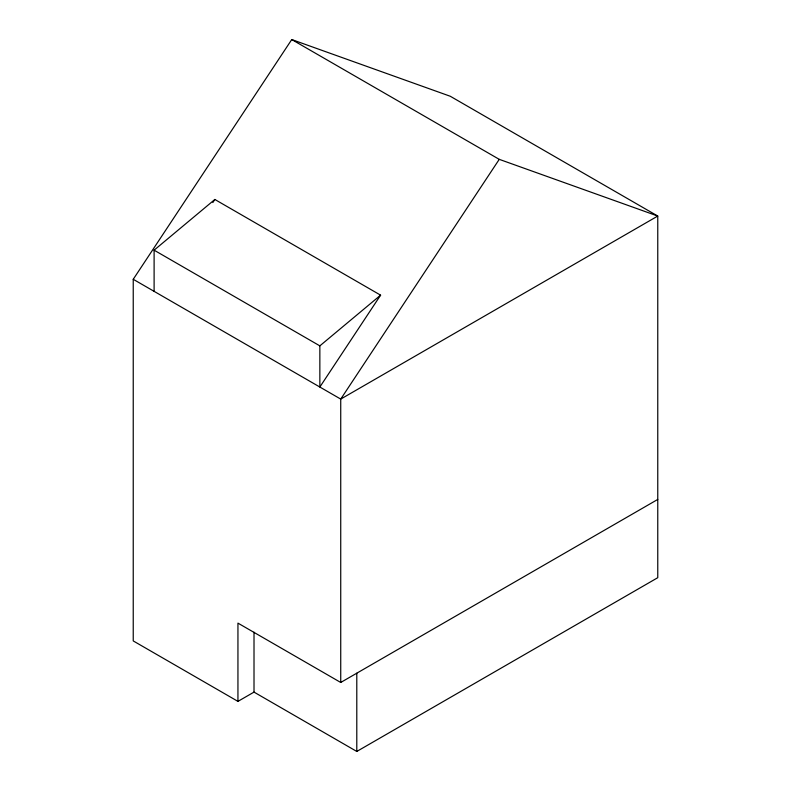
<?xml version="1.0" encoding="UTF-8"?>
<svg xmlns="http://www.w3.org/2000/svg" width="791" height="791" viewBox="0 0 791 791"><rect width="100%" height="100%" fill="white"/><g stroke="black" fill="none" stroke-linecap="round" stroke-linejoin="round"><path stroke-width="1.19" d="M133.234 279.292L291.75 39.55L450.267 96.255L657.766 216.052L657.766 577.687L356.79 751.45L254.01 692.105L237.943 701.38L133.234 640.918L133.234 279.292L340.733 399.089L657.766 216.052L499.25 159.347L291.75 39.55M212.838 202.536L214.855 199.47L380.6 295.162L319.851 387.036L319.851 345.865L380.6 295.162M499.25 159.347L340.733 399.089L340.733 682.465L237.943 623.12L237.943 701.38M154.107 291.345L154.107 250.174L214.855 199.47M340.733 682.465L657.766 499.428M154.107 250.174L319.851 345.865M356.79 673.19L356.79 751.45M254.01 632.187L254.01 692.105"/></g></svg>
